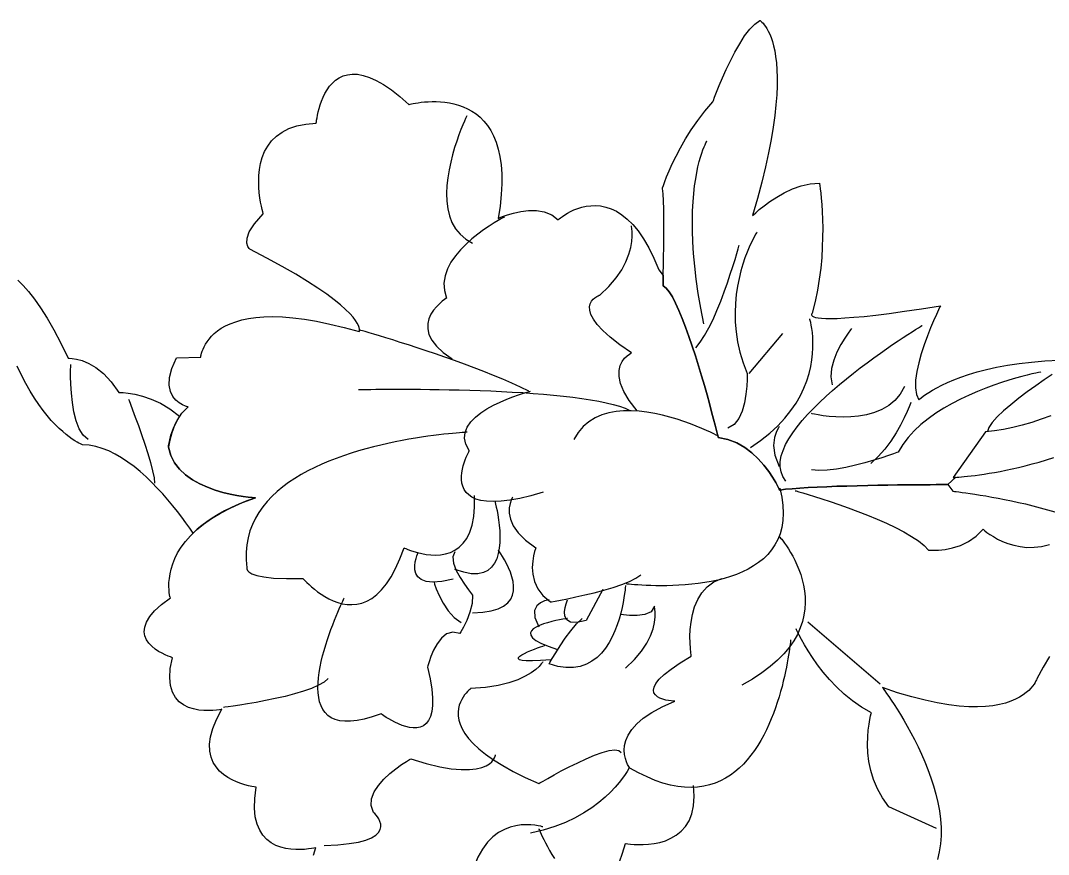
# Model space of a CAD drawing. Extents: x 40 to 170, y 25 to 272.
# Drawn here: x 71.91 to 97.64, y 193.12 to 213.99 of the extents above; entities that cross this region are included whole.
import ezdxf

# ---------------------------------------------------------------- set-up
doc = ezdxf.new("R2010")
doc.units = 0

msp = doc.modelspace()

# ---------------------------------------------------------------- linework, layer by layer
at = {"color": 250, "linetype": 'Continuous'}
for points in [[(87.9968, 207.3483), (87.993457, 207.407929), (87.993323, 207.518798), (87.995596, 207.672757), (87.999475, 207.861658), (88.004155, 208.077351), (88.008836, 208.311688), (88.012714, 208.556517), (88.014987, 208.803691), (88.014853, 209.04506), (88.01151, 209.272475), (88.004155, 209.477786), (87.991986, 209.652844), (87.9742, 209.7895), (87.980703, 209.809748), (88.000541, 209.868022), (88.034207, 209.960619), (88.082195, 210.083834), (88.144999, 210.233965), (88.223111, 210.407307), (88.317026, 210.600157), (88.427237, 210.80881), (88.554237, 211.029563), (88.69852, 211.258713), (88.860579, 211.492554), (89.040908, 211.727385), (89.24, 211.9595), (89.250907, 211.989316), (89.282312, 212.072838), (89.332238, 212.201178), (89.398708, 212.365445), (89.479747, 212.556751), (89.573379, 212.766206), (89.677628, 212.984923), (89.790517, 213.20401), (89.910069, 213.41458), (90.03431, 213.607743), (90.161263, 213.77461), (90.288952, 213.906292), (90.4154, 213.9939), (90.41913, 213.991676), (90.429755, 213.984491), (90.44643, 213.971579), (90.46831, 213.952171), (90.49455, 213.925501), (90.524305, 213.890802), (90.556729, 213.847304), (90.590977, 213.794243), (90.626204, 213.730848), (90.661564, 213.656355), (90.696213, 213.569994), (90.729305, 213.470999), (90.759994, 213.358602), (90.787436, 213.232036), (90.810785, 213.090534), (90.829197, 212.933327), (90.841825, 212.759649), (90.847824, 212.568732), (90.84635, 212.359808), (90.836557, 212.132111), (90.8176, 211.884873), (90.788633, 211.617327), (90.748812, 211.328704), (90.69729, 211.018239), (90.633224, 210.685162), (90.555767, 210.328707), (90.464074, 209.948107), (90.3573, 209.542594), (90.2346, 209.1114), (90.254199, 209.130354), (90.310687, 209.182325), (90.400598, 209.259975), (90.520467, 209.355968), (90.66683, 209.462966), (90.836219, 209.573634), (91.025171, 209.680632), (91.230221, 209.776625), (91.447902, 209.854275), (91.67475, 209.906246), (91.9073, 209.9252), (91.909913, 209.908637), (91.916942, 209.860272), (91.927172, 209.782094), (91.93939, 209.676089), (91.95238, 209.544246), (91.964929, 209.388552), (91.975822, 209.210995), (91.983845, 209.013561), (91.987782, 208.79824), (91.986421, 208.567018), (91.978545, 208.321882), (91.962942, 208.064821), (91.938396, 207.797823), (91.903694, 207.522874), (91.85762, 207.241962), (91.79896, 206.957075), (91.7265, 206.6702), (91.724127, 206.66781), (91.718721, 206.661165), (91.712857, 206.651055), (91.709108, 206.63827), (91.710045, 206.6236), (91.718242, 206.607834), (91.736271, 206.591763), (91.766707, 206.576175), (91.812121, 206.561861), (91.875086, 206.54961), (91.958175, 206.540213), (92.063961, 206.534458), (92.195018, 206.533135), (92.353917, 206.537035), (92.543232, 206.546947), (92.765536, 206.56366), (93.023401, 206.587965), (93.319401, 206.620651), (93.656107, 206.662507), (94.036094, 206.714325), (94.461934, 206.776892), (94.9362, 206.851), (94.923152, 206.824442), (94.887173, 206.74925), (94.833006, 206.632146), (94.765395, 206.47985), (94.689086, 206.299086), (94.608823, 206.096574), (94.52935, 205.879037), (94.455412, 205.653197), (94.391752, 205.425775), (94.343117, 205.203493), (94.314249, 204.993072), (94.309894, 204.801236), (94.334797, 204.634704), (94.3937, 204.5002), (94.400217, 204.506178), (94.420058, 204.523365), (94.453654, 204.55064), (94.50144, 204.586882), (94.563848, 204.63097), (94.641311, 204.681784), (94.734262, 204.738202), (94.843135, 204.799103), (94.968363, 204.863367), (95.110377, 204.929873), (95.269612, 204.9975), (95.446501, 205.065127), (95.641476, 205.131633), (95.854971, 205.195897), (96.087419, 205.256798), (96.339252, 205.313216), (96.610904, 205.36403), (96.902807, 205.408118), (97.215396, 205.44436), (97.549102, 205.471635), (97.904359, 205.488822)], [(76.4189, 205.5646), (76.421035, 205.575143), (76.425034, 205.596416), (76.43176, 205.62732), (76.442073, 205.666754), (76.456835, 205.713616), (76.476908, 205.766807), (76.503153, 205.825225), (76.536432, 205.88777), (76.577606, 205.953341), (76.627536, 206.020837), (76.687085, 206.089159), (76.757114, 206.157204), (76.838483, 206.223873), (76.932056, 206.288065), (77.038693, 206.348678), (77.159255, 206.404613), (77.294605, 206.454769), (77.445604, 206.498045), (77.613113, 206.533339), (77.797993, 206.559553), (78.001107, 206.575585), (78.223316, 206.580333), (78.465481, 206.572699), (78.728464, 206.55158), (79.013127, 206.515876), (79.32033, 206.464487), (79.650936, 206.396312), (80.005805, 206.31025), (80.3858, 206.2052), (80.387482, 206.20914), (80.390732, 206.221218), (80.392858, 206.241821), (80.391167, 206.271337), (80.382966, 206.310153), (80.365561, 206.358657), (80.33626, 206.417236), (80.29237, 206.486278), (80.231197, 206.56617), (80.15005, 206.6573), (80.046235, 206.760055), (79.917058, 206.874822), (79.759828, 207.001989), (79.571851, 207.141943), (79.350434, 207.295072), (79.092885, 207.461763), (78.79651, 207.642404), (78.458616, 207.837382), (78.07651, 208.047085), (77.6475, 208.2719), (77.631957, 208.28785), (77.600298, 208.33705), (77.574978, 208.421526), (77.578453, 208.543303), (77.633178, 208.704407), (77.761608, 208.906864), (77.9862, 209.1527), (77.982199, 209.165963), (77.971478, 209.204118), (77.955963, 209.264716), (77.937578, 209.345307), (77.918248, 209.443441), (77.899897, 209.556669), (77.884452, 209.682541), (77.873836, 209.818608), (77.869974, 209.962419), (77.874791, 210.111524), (77.890213, 210.263475), (77.918162, 210.415821), (77.960566, 210.566113), (78.019348, 210.711901), (78.096433, 210.850736), (78.193746, 210.980167), (78.313211, 211.097745), (78.456755, 211.20102), (78.6263, 211.287543), (78.823773, 211.354864), (79.051098, 211.400533), (79.3102, 211.4221), (79.311161, 211.431736), (79.314386, 211.45926), (79.320387, 211.502597), (79.329677, 211.559672), (79.342768, 211.628408), (79.360172, 211.70673), (79.382402, 211.792563), (79.40997, 211.883831), (79.443389, 211.978459), (79.483171, 212.074372), (79.529828, 212.169492), (79.583872, 212.261747), (79.645817, 212.349059), (79.716175, 212.429353), (79.795457, 212.500553), (79.884177, 212.560585), (79.982846, 212.607373), (80.091978, 212.638841), (80.212084, 212.652913), (80.343677, 212.647515), (80.487269, 212.62057), (80.643373, 212.570004), (80.8125, 212.49374), (80.995165, 212.389703), (81.191878, 212.255818), (81.403152, 212.090008), (81.6295, 211.8902), (81.636792, 211.892164), (81.658018, 211.897519), (81.692204, 211.905459), (81.738375, 211.915179), (81.795558, 211.925873), (81.862777, 211.936736), (81.939058, 211.946962), (82.023426, 211.955746), (82.114908, 211.962282), (82.212529, 211.965765), (82.315315, 211.965389), (82.42229, 211.960348), (82.532481, 211.949838), (82.644913, 211.933052), (82.758612, 211.909186), (82.872603, 211.877433), (82.985912, 211.836988), (83.097565, 211.787045), (83.206587, 211.726799), (83.312004, 211.655445), (83.41284, 211.572177), (83.508123, 211.476189), (83.596877, 211.366677), (83.678128, 211.242833), (83.750901, 211.103854), (83.814223, 210.948932), (83.867119, 210.777264), (83.908613, 210.588043), (83.937733, 210.380463), (83.953503, 210.15372), (83.954949, 209.907008), (83.941097, 209.639521), (83.910972, 209.350453), (83.8636, 209.039), (83.892279, 209.051763), (83.97225, 209.08424), (84.094415, 209.127708), (84.249677, 209.173448), (84.428937, 209.212737), (84.623099, 209.236856), (84.823064, 209.237082), (85.019734, 209.204696), (85.204012, 209.130975), (85.3668, 209.0072), (85.373869, 209.013404), (85.39457, 209.030646), (85.428144, 209.056873), (85.47383, 209.090033), (85.53087, 209.128073), (85.598505, 209.168939), (85.675974, 209.210578), (85.762518, 209.250938), (85.857379, 209.287965), (85.959795, 209.319606), (86.069009, 209.343809), (86.18426, 209.35852), (86.304789, 209.361687), (86.429838, 209.351256), (86.558645, 209.325174), (86.690452, 209.281388), (86.824499, 209.217845), (86.960028, 209.132493), (87.096278, 209.023278), (87.23249, 208.888147), (87.367904, 208.725047), (87.501762, 208.531926), (87.633303, 208.30673), (87.761769, 208.047405), (87.8864, 207.7519), (87.9944, 207.607), (87.993088, 207.436363), (87.9968, 207.3483), (88.069685, 207.291779), (88.146098, 207.198729), (88.225365, 207.072969), (88.30681, 206.918321), (88.389759, 206.738607), (88.473536, 206.537647), (88.557465, 206.319262), (88.640873, 206.087274), (88.723084, 205.845504), (88.803422, 205.597772), (88.881213, 205.3479), (88.955781, 205.099709), (89.026451, 204.85702), (89.092549, 204.623655), (89.153399, 204.403434), (89.208326, 204.200178), (89.256655, 204.017709), (89.297711, 203.859847), (89.330819, 203.730415), (89.355303, 203.633232), (89.370488, 203.57212), (89.3757, 203.5509), (89.614856, 203.506113), (89.834864, 203.422393), (90.035411, 203.307903), (90.216181, 203.170807), (90.376862, 203.019269), (90.517138, 202.86145), (90.636695, 202.705515), (90.735219, 202.559626), (90.812395, 202.431947), (90.867911, 202.330641), (90.90145, 202.263871), (90.9127, 202.2398), (91.055932, 202.257476), (91.224613, 202.273547), (91.415609, 202.288088), (91.625787, 202.301176), (91.852013, 202.312888), (92.091155, 202.3233), (92.340078, 202.332488), (92.595651, 202.34053), (92.854738, 202.347501), (93.114207, 202.353478), (93.370925, 202.358538), (93.621758, 202.362756), (93.863573, 202.366209), (94.093237, 202.368975), (94.307616, 202.371129), (94.503577, 202.372747), (94.677987, 202.373907), (94.827712, 202.374684), (94.949619, 202.375156), (95.040575, 202.375398), (95.097447, 202.375487), (95.1171, 202.3755), (95.1238, 202.3815), (95.247, 202.209), (95.256878, 202.207925), (95.285774, 202.204655), (95.33258, 202.199122), (95.396189, 202.191256), (95.475492, 202.18099), (95.569382, 202.168254), (95.676752, 202.152981), (95.796493, 202.135101), (95.927499, 202.114547), (96.06866, 202.091249), (96.21887, 202.065139), (96.377022, 202.036149), (96.542006, 202.004209), (96.712715, 201.969253), (96.888043, 201.93121), (97.066881, 201.890013), (97.248121, 201.845592), (97.430655, 201.79788), (97.613377, 201.746808), (97.795178, 201.692308)], [(83.0784, 211.6043), (83.071136, 211.589018), (83.050785, 211.544829), (83.019508, 211.474221), (82.979465, 211.379681), (82.932817, 211.263695), (82.881726, 211.128751), (82.828351, 210.977336), (82.774854, 210.811936), (82.723396, 210.635039), (82.676137, 210.449131), (82.635238, 210.2567), (82.602859, 210.060233), (82.581163, 209.862216), (82.572308, 209.665137), (82.578458, 209.471483), (82.601771, 209.28374), (82.644409, 209.104396), (82.708532, 208.935937), (82.796303, 208.780851), (82.90988, 208.641625), (83.051426, 208.520746), (83.2231, 208.4207)], [(89.0114, 206.4029), (88.936208, 206.793277), (88.874059, 207.163912), (88.824102, 207.51513), (88.785491, 207.847254), (88.757374, 208.160609), (88.738905, 208.455518), (88.729233, 208.732307), (88.72751, 208.991298), (88.732887, 209.232817), (88.744515, 209.457186), (88.761545, 209.664732), (88.783129, 209.855776), (88.808416, 210.030645), (88.836559, 210.189661), (88.866709, 210.33315), (88.898016, 210.461434), (88.929632, 210.574839), (88.960707, 210.673688), (88.990393, 210.758305), (89.017842, 210.829015), (89.042203, 210.886142), (89.062628, 210.93001), (89.078269, 210.960943), (89.088276, 210.979265), (89.0918, 210.9853)], [(84.019, 209.0719), (84.000326, 209.062298), (83.947721, 209.03414), (83.86631, 208.988398), (83.761218, 208.926044), (83.63757, 208.84805), (83.50049, 208.755387), (83.355104, 208.649029), (83.206537, 208.529946), (83.059914, 208.399112), (82.92036, 208.257497), (82.792999, 208.106075), (82.682957, 207.945816), (82.595358, 207.777693), (82.535328, 207.602678), (82.507992, 207.421743), (82.518474, 207.235859), (82.5719, 207.046), (82.557537, 207.036546), (82.518736, 207.008957), (82.461928, 206.964389), (82.393544, 206.904), (82.320015, 206.828948), (82.247772, 206.74039), (82.183247, 206.639484), (82.132869, 206.527388), (82.103072, 206.405258), (82.100285, 206.274252), (82.13094, 206.135528), (82.201468, 205.990243), (82.3183, 205.839555), (82.487867, 205.684622), (82.7166, 205.5266)], [(87.3473, 204.2242), (87.146862, 204.480661), (87.009984, 204.708233), (86.927875, 204.90817), (86.891741, 205.08173), (86.892788, 205.230167), (86.922225, 205.354738), (86.971257, 205.456698), (87.031093, 205.537304), (87.092938, 205.597811), (87.147999, 205.639475), (87.187484, 205.663553), (87.2026, 205.6713), (86.907495, 205.878335), (86.669836, 206.065867), (86.484322, 206.234744), (86.345655, 206.385814), (86.248534, 206.519926), (86.187662, 206.637926), (86.157738, 206.740664), (86.153462, 206.828988), (86.169537, 206.903744), (86.200662, 206.965781), (86.241537, 207.015948), (86.286864, 207.055092), (86.331343, 207.084061), (86.369675, 207.103704), (86.396561, 207.114867), (86.4067, 207.1184), (86.635139, 207.33495), (86.817357, 207.548488), (86.958377, 207.756), (87.063222, 207.95447), (87.136918, 208.140884), (87.184487, 208.312225), (87.210955, 208.465479), (87.221344, 208.59763), (87.22068, 208.705663), (87.213985, 208.786562), (87.206284, 208.837313), (87.2026, 208.8549)], [(90.3379, 208.6941), (90.331103, 208.68304), (90.311962, 208.650469), (90.282352, 208.597298), (90.244148, 208.524438), (90.199225, 208.432802), (90.149458, 208.3233), (90.096722, 208.196844), (90.042893, 208.054347), (89.989844, 207.896718), (89.939452, 207.724871), (89.893591, 207.539716), (89.854136, 207.342165), (89.822962, 207.13313), (89.801944, 206.913522), (89.792958, 206.684253), (89.797878, 206.446234), (89.81858, 206.200377), (89.856938, 205.947594), (89.914827, 205.688795), (89.994123, 205.424894), (90.0967, 205.1568), (90.097362, 205.115225), (90.096039, 205.00285), (90.08777, 204.838204), (90.067593, 204.639811), (90.030544, 204.4262), (89.971663, 204.215896), (89.885987, 204.027427), (89.768553, 203.87932), (89.6144, 203.7901)], [(88.8104, 205.7999), (88.922281, 205.937733), (89.032233, 206.106077), (89.139397, 206.299002), (89.242916, 206.510577), (89.341933, 206.73487), (89.43559, 206.965951), (89.52303, 207.197889), (89.603394, 207.424751), (89.675826, 207.640609), (89.739467, 207.83953), (89.79346, 208.015583), (89.836947, 208.162838), (89.869071, 208.275363), (89.888975, 208.347227), (89.8958, 208.3725)], [(71.842216, 207.49388), (71.971587, 207.364385), (72.109739, 207.207327), (72.256275, 207.020097), (72.410802, 206.800083), (72.572923, 206.544677), (72.742243, 206.251267), (72.918367, 205.917245), (73.1009, 205.54), (73.126449, 205.54031), (73.198134, 205.535783), (73.308515, 205.518233), (73.45015, 205.479477), (73.615598, 205.411327), (73.797419, 205.3056), (73.98817, 205.15411), (74.180411, 204.948672), (74.3667, 204.6811), (74.395323, 204.681193), (74.476288, 204.67777), (74.602244, 204.665278), (74.765837, 204.638163), (74.959714, 204.590874), (75.176522, 204.517856), (75.408908, 204.413556), (75.649518, 204.272422), (75.891, 204.0889), (75.77288, 203.879084), (75.69208, 203.670732), (75.64224, 203.489788), (75.617, 203.362196), (75.61, 203.3139), (75.669833, 203.105156), (75.76523, 202.920522), (75.890751, 202.758528), (76.040956, 202.617706), (76.210406, 202.496588), (76.393661, 202.393706), (76.58528, 202.307591), (76.779825, 202.236775), (76.971855, 202.179789), (77.15593, 202.135166), (77.32661, 202.101436), (77.478456, 202.077131), (77.606028, 202.060784), (77.703886, 202.050925), (77.76659, 202.046087), (77.7887, 202.0448), (77.57343, 201.966925), (77.37267, 201.885914), (77.185924, 201.802084), (77.012695, 201.715757), (76.852488, 201.62725), (76.704805, 201.536883), (76.569151, 201.444976), (76.44503, 201.351846), (76.331945, 201.257815), (76.2294, 201.1632)], [(97.73063, 205.13427), (97.532842, 204.99889), (97.323215, 204.85146), (97.10919, 204.695856), (96.898206, 204.535954), (96.697704, 204.37563), (96.515122, 204.218757), (96.357901, 204.069213), (96.23348, 203.930871), (96.1493, 203.807609), (96.1128, 203.7033), (96.0659, 203.6996), (95.252, 202.554), (95.3207, 202.5577), (95.1171, 202.3755), (95.097447, 202.375487), (95.040575, 202.375398), (94.949619, 202.375156), (94.827712, 202.374684), (94.677987, 202.373907), (94.503577, 202.372747), (94.307616, 202.371129), (94.093237, 202.368975), (93.863573, 202.366209), (93.621758, 202.362756), (93.370925, 202.358538), (93.114207, 202.353478), (92.854738, 202.347501), (92.595651, 202.34053), (92.340078, 202.332488), (92.091155, 202.3233), (91.852013, 202.312888), (91.625787, 202.301176), (91.415609, 202.288088), (91.224613, 202.273547), (91.055932, 202.257476), (90.9127, 202.2398), (90.90145, 202.263871), (90.867911, 202.330641), (90.812395, 202.431947), (90.735219, 202.559626), (90.636695, 202.705515), (90.517138, 202.86145), (90.376862, 203.019269), (90.216181, 203.170807), (90.035411, 203.307903), (89.834864, 203.422393), (89.614856, 203.506113), (89.3757, 203.5509), (89.370488, 203.57212), (89.355303, 203.633232), (89.330819, 203.730415), (89.297711, 203.859847), (89.256655, 204.017709), (89.208326, 204.200178), (89.153399, 204.403434), (89.092549, 204.623655), (89.026451, 204.85702), (88.955781, 205.099709), (88.881212, 205.3479), (88.803422, 205.597772), (88.723084, 205.845504), (88.640873, 206.087274), (88.557465, 206.319262), (88.473536, 206.537647), (88.389759, 206.738607), (88.30681, 206.918321), (88.225365, 207.072969), (88.146098, 207.198729), (88.069685, 207.291779), (87.9968, 207.3483)], [(90.1771, 203.3077), (90.434745, 203.483712), (90.663467, 203.664898), (90.864893, 203.850049), (91.040648, 204.037956), (91.192356, 204.227409), (91.321645, 204.417199), (91.430139, 204.606117), (91.519464, 204.792955), (91.591245, 204.976501), (91.647108, 205.155549), (91.688679, 205.328887), (91.717583, 205.495307), (91.735445, 205.6536), (91.743891, 205.802557), (91.744546, 205.940967), (91.739037, 206.067623), (91.728989, 206.181315), (91.716026, 206.280833), (91.701776, 206.364968), (91.687862, 206.432512), (91.675911, 206.482255), (91.667549, 206.512987), (91.6644, 206.5235)], [(91.0615, 202.4636), (90.989998, 202.577098), (90.944759, 202.697278), (90.9243, 202.823521), (90.927134, 202.955207), (90.951777, 203.091716), (90.996745, 203.232429), (91.060551, 203.376725), (91.141711, 203.523985), (91.23874, 203.673589), (91.350152, 203.824918), (91.474464, 203.977351), (91.61019, 204.130268), (91.755844, 204.283051), (91.909942, 204.435079), (92.070999, 204.585733), (92.23753, 204.734392), (92.40805, 204.880438), (92.581074, 205.023249), (92.755116, 205.162207), (92.928692, 205.296691), (93.100317, 205.426083), (93.268505, 205.549761), (93.431773, 205.667107), (93.588634, 205.7775), (93.737604, 205.880321), (93.877198, 205.97495), (94.00593, 206.060768), (94.122316, 206.137154), (94.224871, 206.203488), (94.312109, 206.259152), (94.382546, 206.303524), (94.434697, 206.335987), (94.467077, 206.355918), (94.4782, 206.3627)], [(84.63, 204.7146), (84.424468, 204.814151), (84.207618, 204.913326), (83.981354, 205.011749), (83.747577, 205.109043), (83.508192, 205.204831), (83.265101, 205.298737), (83.020207, 205.390384), (82.775412, 205.479395), (82.532619, 205.565393), (82.293733, 205.648003), (82.060654, 205.726846), (81.835287, 205.801546), (81.619533, 205.871728), (81.415297, 205.937013), (81.22448, 205.997025), (81.048986, 206.051388), (80.890717, 206.099725), (80.751576, 206.141659), (80.633467, 206.176813), (80.538292, 206.204811), (80.467954, 206.225276), (80.424356, 206.237831), (80.4094, 206.2421)], [(90.9811, 206.1617), (90.1369, 205.1568)], [(92.7095, 206.2823), (92.686343, 206.252581), (92.625473, 206.169598), (92.539793, 206.042615), (92.442203, 205.880893), (92.345608, 205.693696), (92.262907, 205.490285), (92.207005, 205.279924), (92.190802, 205.071875), (92.2272, 204.8754)], [(76.2294, 201.1632), (76.142436, 201.288136), (76.04741, 201.420533), (75.944763, 201.558891), (75.834938, 201.701712), (75.718378, 201.847495), (75.595525, 201.994741), (75.46682, 202.141951), (75.332707, 202.287624), (75.193628, 202.430261), (75.050025, 202.568363), (74.90234, 202.700429), (74.751017, 202.82496), (74.596496, 202.940457), (74.439221, 203.04542), (74.279634, 203.138348), (74.118178, 203.217744), (73.955293, 203.282107), (73.791424, 203.329937), (73.627012, 203.359734), (73.4625, 203.37), (73.456487, 203.372363), (73.438907, 203.379876), (73.41045, 203.393172), (73.371806, 203.412885), (73.323664, 203.439649), (73.266714, 203.474098), (73.201644, 203.516867), (73.129146, 203.568588), (73.049907, 203.629896), (72.964619, 203.701425), (72.873969, 203.783809), (72.778649, 203.877682), (72.679347, 203.983677), (72.576753, 204.10243), (72.471557, 204.234572), (72.364448, 204.38074), (72.256115, 204.541566), (72.147249, 204.717684), (72.038539, 204.909729), (71.930673, 205.118334), (71.824343, 205.344134)], [(73.6, 203.5007), (73.47575, 203.609744), (73.377261, 203.770323), (73.301598, 203.96939), (73.245828, 204.193898), (73.207015, 204.430802), (73.182224, 204.667054), (73.168522, 204.889607), (73.162973, 205.085415), (73.162643, 205.241431), (73.164597, 205.344608), (73.1659, 205.3819)], [(79.240526, 193.100513), (79.3027, 193.2878), (79.289396, 193.284557), (79.251499, 193.276308), (79.192027, 193.265272), (79.113999, 193.253669), (79.020436, 193.243717), (78.914356, 193.237637), (78.79878, 193.237647), (78.676726, 193.245966), (78.551213, 193.264815), (78.425263, 193.296412), (78.301892, 193.342978), (78.184122, 193.40673), (78.074972, 193.489888), (77.977461, 193.594672), (77.894608, 193.723302), (77.829433, 193.877995), (77.784955, 194.060973), (77.764194, 194.274453), (77.770169, 194.520656), (77.8059, 194.8018), (77.792332, 194.803411), (77.754036, 194.80893), (77.694618, 194.819386), (77.61769, 194.83581), (77.526858, 194.859231), (77.425732, 194.890679), (77.317921, 194.931182), (77.207033, 194.981771), (77.096677, 195.043476), (76.990463, 195.117325), (76.891998, 195.204349), (76.804891, 195.305577), (76.732752, 195.422038), (76.679189, 195.554763), (76.647811, 195.704781), (76.642226, 195.873122), (76.666044, 196.060814), (76.722873, 196.268888), (76.816322, 196.498374), (76.95, 196.7503), (76.933595, 196.74703), (76.887408, 196.739155), (76.815983, 196.729578), (76.723861, 196.7212), (76.615587, 196.716924), (76.495703, 196.719652), (76.368752, 196.732287), (76.239277, 196.75773), (76.111821, 196.798885), (75.990926, 196.858653), (75.881136, 196.939937), (75.786994, 197.045639), (75.713042, 197.178662), (75.663824, 197.341906), (75.643883, 197.538276), (75.65776, 197.770673), (75.71, 198.042), (75.696437, 198.046323), (75.6589, 198.059364), (75.602122, 198.081228), (75.530832, 198.112022), (75.449761, 198.151853), (75.363641, 198.200826), (75.277201, 198.259048), (75.195173, 198.326624), (75.122287, 198.403663), (75.063275, 198.490268), (75.022866, 198.586548), (75.005793, 198.692607), (75.016784, 198.808554), (75.060572, 198.934492), (75.141887, 199.07053), (75.265459, 199.216773), (75.43602, 199.373328), (75.6583, 199.5403), (75.655846, 199.549238), (75.649664, 199.575289), (75.64152, 199.617304), (75.633182, 199.67414), (75.626418, 199.744647), (75.622995, 199.827681), (75.62468, 199.922094), (75.633242, 200.026741), (75.650447, 200.140474), (75.678063, 200.262148), (75.717858, 200.390615), (75.771599, 200.524729), (75.841054, 200.663344), (75.92799, 200.805313), (76.034174, 200.949489), (76.161375, 201.094727), (76.311359, 201.23988), (76.485894, 201.383801), (76.686748, 201.525343), (76.915688, 201.663361), (77.174482, 201.796707), (77.464897, 201.924236), (77.7887, 202.0448), (77.76659, 202.046087), (77.703886, 202.050925), (77.606028, 202.060784), (77.478456, 202.077131), (77.32661, 202.101436), (77.15593, 202.135166), (76.971855, 202.179789), (76.779825, 202.236775), (76.58528, 202.307591), (76.393661, 202.393706), (76.210406, 202.496588), (76.040956, 202.617706), (75.890751, 202.758528), (75.76523, 202.920522), (75.669833, 203.105156), (75.61, 203.3139), (75.615544, 203.353176), (75.635248, 203.45849), (75.673722, 203.611073), (75.735574, 203.792155), (75.825415, 203.982967), (75.947854, 204.164738), (76.1075, 204.3187), (76.088425, 204.323334), (76.037855, 204.339454), (75.965777, 204.370392), (75.882176, 204.419476), (75.797038, 204.490037), (75.720347, 204.585406), (75.66209, 204.708911), (75.632251, 204.863883), (75.640816, 205.053652), (75.69777, 205.281547), (75.8131, 205.5509), (76.4189, 205.5646)], [(97.4527, 205.197), (97.437361, 205.194), (97.392904, 205.184854), (97.321667, 205.169346), (97.225989, 205.147255), (97.10821, 205.118365), (96.970668, 205.082458), (96.815702, 205.039315), (96.645651, 204.988719), (96.462855, 204.930451), (96.269652, 204.864293), (96.06838, 204.790028), (95.86138, 204.707438), (95.650989, 204.616304), (95.439548, 204.516408), (95.229394, 204.407532), (95.022867, 204.289459), (94.822306, 204.161971), (94.630049, 204.024848), (94.448436, 203.877874), (94.279806, 203.72083), (94.126497, 203.553498), (93.990849, 203.375661), (93.8752, 203.1871), (93.845541, 203.176098), (93.761866, 203.145977), (93.632133, 203.101062), (93.464296, 203.045681), (93.266313, 202.98416), (93.046137, 202.920825), (92.811727, 202.860002), (92.571037, 202.806019), (92.332023, 202.7632), (92.102642, 202.735873), (91.890849, 202.728364), (91.7046, 202.745)], [(94.036, 204.8352), (93.93032, 204.64205), (93.797321, 204.482698), (93.641713, 204.354201), (93.468206, 204.253614), (93.281511, 204.177994), (93.086338, 204.124395), (92.887398, 204.089874), (92.6894, 204.071487), (92.497055, 204.06629), (92.315074, 204.071338), (92.148167, 204.083686), (92.001044, 204.100392), (91.878415, 204.118511), (91.784991, 204.135097), (91.725483, 204.147209), (91.7046, 204.1519)], [(80.3692, 204.7548), (80.382459, 204.755075), (80.42133, 204.755816), (80.484451, 204.756901), (80.57046, 204.758206), (80.677997, 204.759606), (80.8057, 204.760977), (80.952208, 204.762198), (81.116159, 204.763142), (81.296193, 204.763687), (81.490948, 204.76371), (81.699063, 204.763085), (81.919176, 204.76169), (82.149926, 204.7594), (82.389952, 204.756093), (82.637893, 204.751643), (82.892387, 204.745929), (83.152073, 204.738824), (83.41559, 204.730207), (83.681576, 204.719953), (83.948671, 204.707938), (84.215512, 204.694039), (84.480739, 204.678132), (84.742991, 204.660093), (85.000905, 204.639799), (85.253121, 204.617125), (85.498278, 204.591948), (85.735014, 204.564145), (85.961968, 204.53359), (86.177779, 204.500162), (86.381085, 204.463735), (86.570525, 204.424187), (86.744737, 204.381393), (86.902362, 204.33523), (87.042036, 204.285573), (87.1624, 204.2323)], [(84.9918, 202.1822), (84.682038, 202.095282), (84.403804, 202.030077), (84.155542, 201.985138), (83.935695, 201.95902), (83.742707, 201.950276), (83.575022, 201.957461), (83.431085, 201.979128), (83.309338, 202.013833), (83.208226, 202.06013), (83.126192, 202.116571), (83.061681, 202.181712), (83.013136, 202.254107), (82.979, 202.33231), (82.957719, 202.414875), (82.947735, 202.500356), (82.947492, 202.587307), (82.955435, 202.674283), (82.970007, 202.759837), (82.989652, 202.842524), (83.012814, 202.920898), (83.037937, 202.993513), (83.063464, 203.058924), (83.087839, 203.115684), (83.109506, 203.162347), (83.12691, 203.197468), (83.138493, 203.219601), (83.1427, 203.2273), (83.057405, 203.386667), (83.024439, 203.538275), (83.037715, 203.68188), (83.091146, 203.817235), (83.178644, 203.944096), (83.294122, 204.062217), (83.431495, 204.171354), (83.584673, 204.27126), (83.747571, 204.361691), (83.914101, 204.442401), (84.078176, 204.513146), (84.23371, 204.573679), (84.374614, 204.623757), (84.494802, 204.663133), (84.588187, 204.691562), (84.648682, 204.7088), (84.6702, 204.7146)], [(74.613, 204.5136), (74.625813, 204.480606), (74.661237, 204.388324), (74.71475, 204.246802), (74.78183, 204.066089), (74.857954, 203.856235), (74.9386, 203.627287), (75.019246, 203.389297), (75.09537, 203.152311), (75.16245, 202.92638), (75.215963, 202.721551), (75.251387, 202.547875), (75.2642, 202.4154)], [(94.1968, 204.4332), (94.186026, 204.40454), (94.154028, 204.32451), (94.101287, 204.202034), (94.028288, 204.046035), (93.935513, 203.865438), (93.823444, 203.669165), (93.692566, 203.466141), (93.54336, 203.26529), (93.376311, 203.075535), (93.1919, 202.9058)], [(89.3732, 203.5891), (89.360188, 203.595948), (89.322355, 203.615331), (89.261507, 203.645502), (89.179451, 203.684719), (89.077993, 203.731238), (88.958938, 203.783313), (88.824092, 203.8392), (88.675261, 203.897156), (88.514252, 203.955437), (88.34287, 204.012297), (88.162922, 204.065993), (87.976213, 204.11478), (87.784549, 204.156914), (87.589737, 204.190651), (87.393582, 204.214247), (87.19789, 204.225958), (87.004467, 204.224038), (86.81512, 204.206745), (86.631654, 204.172333), (86.455875, 204.119058), (86.28959, 204.045177), (86.134603, 203.948945), (85.992722, 203.828618), (85.865753, 203.682451), (85.7555, 203.5087)], [(97.697364, 204.10126), (97.459347, 204.013911), (97.221042, 203.934528), (96.983612, 203.864324), (96.74822, 203.804516), (96.516029, 203.756316), (96.288201, 203.720939), (96.0659, 203.6996), (95.252, 202.554), (95.258027, 202.554229), (95.27588, 202.555045), (95.305214, 202.556643), (95.345686, 202.559218), (95.396954, 202.562964), (95.458673, 202.568075), (95.530499, 202.574748), (95.612091, 202.583175), (95.703103, 202.593552), (95.803193, 202.606074), (95.912017, 202.620934), (96.029231, 202.638328), (96.154493, 202.65845), (96.287458, 202.681496), (96.427784, 202.707658), (96.575126, 202.737133), (96.729141, 202.770115), (96.889487, 202.806798), (97.055818, 202.847377), (97.227793, 202.892047), (97.405067, 202.941002), (97.587296, 202.994437), (97.774139, 203.052546)], [(90.9007, 203.8303), (90.878367, 203.797731), (90.829233, 203.703748), (90.7801, 203.553938), (90.757767, 203.353885), (90.789033, 203.109177), (90.9007, 202.8254)], [(83.0918, 203.6865), (83.08353, 203.686089), (83.059222, 203.68475), (83.019632, 203.682323), (82.965514, 203.678652), (82.897625, 203.673575), (82.81672, 203.666935), (82.723552, 203.658573), (82.618879, 203.648329), (82.503454, 203.636046), (82.378034, 203.621564), (82.243372, 203.604724), (82.100226, 203.585368), (81.949348, 203.563336), (81.791496, 203.538471), (81.627424, 203.510612), (81.457887, 203.479602), (81.28364, 203.445281), (81.105439, 203.40749), (80.924039, 203.366072), (80.740195, 203.320866), (80.554662, 203.271714), (80.368195, 203.218458), (80.18155, 203.160938), (79.995482, 203.098995), (79.810745, 203.032471), (79.628096, 202.961207), (79.448289, 202.885044), (79.272079, 202.803823), (79.100223, 202.717386), (78.933474, 202.625573), (78.772588, 202.528226), (78.61832, 202.425186), (78.471426, 202.316294), (78.332661, 202.201391), (78.202779, 202.080319), (78.082537, 201.952918), (77.972689, 201.819029), (77.87399, 201.678495), (77.787195, 201.531156), (77.713061, 201.376853), (77.652341, 201.215427), (77.605792, 201.04672), (77.574168, 200.870572), (77.558224, 200.686826), (77.558717, 200.495321), (77.5764, 200.2959), (77.57414, 200.287086), (77.574594, 200.263356), (77.588612, 200.228778), (77.627043, 200.18742), (77.700738, 200.14335), (77.820545, 200.100636), (77.997315, 200.063346), (78.241898, 200.035548), (78.565143, 200.02131), (78.9779, 200.0247), (78.984478, 200.017214), (79.003733, 199.996072), (79.03495, 199.963242), (79.077411, 199.920697), (79.1304, 199.870407), (79.193201, 199.814342), (79.265097, 199.754473), (79.345371, 199.692771), (79.433307, 199.631207), (79.528189, 199.571752), (79.6293, 199.516375), (79.735922, 199.467048), (79.847341, 199.425742), (79.962839, 199.394427), (80.0817, 199.375074), (80.203207, 199.369653), (80.326643, 199.380136), (80.451293, 199.408493), (80.576439, 199.456694), (80.701365, 199.526711), (80.825355, 199.620514), (80.947691, 199.740074), (81.067658, 199.887361), (81.184539, 200.064347), (81.297618, 200.273001), (81.406177, 200.515295), (81.5095, 200.7932), (81.520632, 200.787973), (81.552602, 200.773805), (81.603269, 200.752962), (81.670494, 200.727711), (81.752137, 200.700321), (81.846059, 200.673057), (81.950119, 200.648188), (82.062178, 200.62798), (82.180096, 200.614702), (82.301733, 200.610619), (82.42495, 200.618), (82.547606, 200.639111), (82.667563, 200.676221), (82.782679, 200.731595), (82.890816, 200.807501), (82.989833, 200.906207), (83.077591, 201.02998), (83.15195, 201.181087), (83.21077, 201.361795), (83.251912, 201.574372), (83.273235, 201.821085), (83.2726, 202.1042)], [(90.9127, 202.285), (90.96138, 202.062459), (90.989849, 201.853585), (90.999117, 201.657958), (90.990195, 201.475158), (90.964093, 201.304763), (90.921821, 201.146354), (90.864391, 200.999508), (90.792813, 200.863806), (90.708097, 200.738827), (90.611255, 200.62415), (90.503295, 200.519355), (90.385231, 200.42402), (90.25807, 200.337726), (90.122826, 200.260051), (89.980507, 200.190575), (89.832124, 200.128877), (89.678689, 200.074536), (89.521211, 200.027132), (89.360701, 199.986244), (89.19817, 199.951452), (89.034628, 199.922334), (88.871087, 199.89847), (88.708555, 199.87944), (88.548045, 199.864822), (88.390566, 199.854196), (88.23713, 199.847141), (88.088746, 199.843237), (87.946425, 199.842062), (87.811179, 199.843197), (87.684016, 199.84622), (87.565949, 199.850711), (87.457987, 199.85625), (87.361142, 199.862414), (87.276423, 199.868785), (87.204842, 199.874941), (87.147408, 199.880461), (87.105133, 199.884924), (87.079027, 199.887911), (87.0701, 199.889)], [(84.222, 202.059), (84.211601, 202.040646), (84.187639, 201.988115), (84.160964, 201.905205), (84.142426, 201.795714), (84.142875, 201.663437), (84.173162, 201.512174), (84.244138, 201.345722), (84.366653, 201.167877), (84.551557, 200.982437), (84.8097, 200.7932), (84.800296, 200.768651), (84.77787, 200.699886), (84.751102, 200.594232), (84.728673, 200.459011), (84.719262, 200.30155), (84.731551, 200.129173), (84.774219, 199.949204), (84.855946, 199.76897), (84.985413, 199.595793), (85.1713, 199.437), (85.202702, 199.442493), (85.290899, 199.458479), (85.426877, 199.484217), (85.601624, 199.518968), (85.806125, 199.56199), (86.031367, 199.612543), (86.268338, 199.669887), (86.508023, 199.733282), (86.74141, 199.801987), (86.959484, 199.875261), (87.153233, 199.952365), (87.313642, 200.032558), (87.4317, 200.1151)], [(91.3026, 202.2224), (91.324606, 202.216171), (91.387788, 202.197951), (91.487891, 202.168445), (91.620661, 202.128356), (91.781842, 202.078385), (91.96718, 202.019237), (92.172421, 201.951616), (92.39331, 201.876222), (92.625591, 201.793761), (92.865011, 201.704935), (93.107315, 201.610448), (93.348248, 201.511001), (93.583555, 201.4073), (93.808983, 201.300046), (94.020275, 201.189942), (94.213177, 201.077693), (94.383435, 200.964001), (94.526794, 200.849569), (94.639, 200.7351), (94.669987, 200.733173), (94.755892, 200.731582), (94.886126, 200.736611), (95.050103, 200.754544), (95.237237, 200.791664), (95.436941, 200.854256), (95.638627, 200.948603), (95.831709, 201.08099), (96.0056, 201.2577), (96.016573, 201.247885), (96.048719, 201.220867), (96.100881, 201.180285), (96.171901, 201.129777), (96.26062, 201.072984), (96.365881, 201.013544), (96.486527, 200.955097), (96.621398, 200.901282), (96.769338, 200.855737), (96.929187, 200.822103), (97.099789, 200.804018), (97.279985, 200.805122), (97.468618, 200.829054), (97.664529, 200.879452)], [(83.7859, 201.941), (83.789958, 201.925713), (83.800865, 201.882144), (83.816719, 201.813731), (83.83562, 201.72391), (83.855666, 201.616121), (83.874958, 201.4938), (83.891593, 201.360385), (83.90367, 201.219314), (83.909289, 201.074024), (83.906549, 200.927954), (83.893548, 200.78454), (83.868386, 200.64722), (83.829162, 200.519433), (83.773974, 200.404615), (83.700922, 200.306204), (83.608104, 200.227638), (83.49362, 200.172355), (83.355569, 200.143792), (83.192049, 200.145387), (83.00116, 200.180577), (82.781, 200.2528)], [(90.9127, 201.0644), (90.918541, 201.05772), (90.935154, 201.038057), (90.961172, 201.005975), (90.995231, 200.962039), (91.035963, 200.906813), (91.082005, 200.840861), (91.131988, 200.764749), (91.184549, 200.67904), (91.238321, 200.584299), (91.291939, 200.481091), (91.344036, 200.369979), (91.393247, 200.251529), (91.438205, 200.126305), (91.477547, 199.994871), (91.509904, 199.857792), (91.533913, 199.715633), (91.548206, 199.568957), (91.551419, 199.41833), (91.542185, 199.264315), (91.519138, 199.107477), (91.480914, 198.948382), (91.426145, 198.787592), (91.353467, 198.625673), (91.261513, 198.463189), (91.148919, 198.300705), (91.014317, 198.138784), (90.856342, 197.977992), (90.673629, 197.818894), (90.464811, 197.662052), (90.228524, 197.508033), (89.9634, 197.3574)], [(82.781, 200.695), (82.730746, 200.567569), (82.748322, 200.406691), (82.814887, 200.227911), (82.9116, 200.046775), (83.019619, 199.87883), (83.120103, 199.739622), (83.194211, 199.644696), (83.2231, 199.6096), (83.213236, 199.398592), (83.157589, 199.18087), (83.077375, 198.976537), (82.993811, 198.805696), (82.928114, 198.68845), (82.9015, 198.6449), (82.725731, 198.679479), (82.573115, 198.635648), (82.442993, 198.533259), (82.334702, 198.392161), (82.247583, 198.232205), (82.180974, 198.073241), (82.134215, 197.935118), (82.106643, 197.837688), (82.0976, 197.8008), (82.160922, 197.508792), (82.201336, 197.254329), (82.220638, 197.035177), (82.220627, 196.849105), (82.203098, 196.693877), (82.16985, 196.567263), (82.122679, 196.467027), (82.063381, 196.390937), (81.993755, 196.33676), (81.915598, 196.302263), (81.830705, 196.285212), (81.740875, 196.283375), (81.647904, 196.294518), (81.55359, 196.316408), (81.459729, 196.346812), (81.368119, 196.383496), (81.280556, 196.424228), (81.198838, 196.466775), (81.124761, 196.508903), (81.060123, 196.548379), (81.006721, 196.58297), (80.966352, 196.610442), (80.940812, 196.628563), (80.9319, 196.6351), (80.713391, 196.559776), (80.514345, 196.504507), (80.334015, 196.468305), (80.171653, 196.450181), (80.026512, 196.449145), (79.897845, 196.464209), (79.784905, 196.494384), (79.686945, 196.538681), (79.603217, 196.596111), (79.532974, 196.665685), (79.475469, 196.746415), (79.429954, 196.83731), (79.395683, 196.937383), (79.371908, 197.045644), (79.357883, 197.161105), (79.352859, 197.282776), (79.356089, 197.409668), (79.366827, 197.540794), (79.384325, 197.675162), (79.407836, 197.811786), (79.436612, 197.949676), (79.469907, 198.087842), (79.506973, 198.225297), (79.547064, 198.36105), (79.589431, 198.494114), (79.633327, 198.623499), (79.678006, 198.748216), (79.72272, 198.867277), (79.766721, 198.979691), (79.809264, 199.084472), (79.8496, 199.180629), (79.886982, 199.267173), (79.920663, 199.343116), (79.949896, 199.407469), (79.973933, 199.459243), (79.992028, 199.497449), (80.003432, 199.521097), (80.0074, 199.5292)], [(83.2231, 199.1675), (83.478085, 199.178865), (83.690441, 199.211393), (83.863363, 199.262732), (84.000047, 199.33053), (84.103689, 199.412438), (84.177484, 199.506102), (84.224629, 199.609171), (84.248318, 199.719295), (84.251747, 199.834122), (84.238113, 199.9513), (84.21061, 200.068478), (84.172434, 200.183305), (84.126782, 200.293429), (84.076849, 200.396498), (84.02583, 200.490163), (83.976921, 200.57207), (83.933318, 200.639868), (83.898216, 200.691207), (83.874812, 200.723735), (83.8663, 200.7351)], [(82.7408, 200.0116), (82.457169, 199.951291), (82.232816, 199.93303), (82.061375, 199.950339), (81.936478, 199.996742), (81.851759, 200.065761), (81.800852, 200.150919), (81.777388, 200.245737), (81.775003, 200.343739), (81.787328, 200.438448), (81.807997, 200.523386), (81.830643, 200.592076), (81.8489, 200.638039), (81.8564, 200.6548)], [(82.2584, 199.9312), (82.27305, 199.886083), (82.316529, 199.767138), (82.388134, 199.598974), (82.487158, 199.406199), (82.612897, 199.213423), (82.764646, 199.045254), (82.9417, 198.9263)], [(91.184, 198.4876), (91.183387, 198.480827), (91.181452, 198.460967), (91.178051, 198.428706), (91.173038, 198.384732), (91.166269, 198.329729), (91.157598, 198.264387), (91.146883, 198.189391), (91.133977, 198.105427), (91.118736, 198.013184), (91.101015, 197.913347), (91.08067, 197.806603), (91.057556, 197.693639), (91.031528, 197.575142), (91.002442, 197.451798), (90.970152, 197.324295), (90.934515, 197.193319), (90.895385, 197.059556), (90.852617, 196.923694), (90.806068, 196.786419), (90.755591, 196.648417), (90.701044, 196.510377), (90.64228, 196.372984), (90.579155, 196.236925), (90.511525, 196.102888), (90.439245, 195.971557), (90.362169, 195.843622), (90.280154, 195.719767), (90.193054, 195.60068), (90.100726, 195.487049), (90.003023, 195.379558), (89.899803, 195.278896), (89.790919, 195.185748), (89.676227, 195.100802), (89.555582, 195.024745), (89.42884, 194.958263), (89.295856, 194.902042), (89.156486, 194.85677), (89.010584, 194.823134), (88.858005, 194.80182), (88.698606, 194.793514), (88.532242, 194.798905), (88.358767, 194.818677), (88.178037, 194.853519), (87.989908, 194.904116), (87.794234, 194.971157), (87.590872, 195.055326), (87.379675, 195.157312), (87.1605, 195.2778), (87.15283, 195.288639), (87.133041, 195.320007), (87.105968, 195.370183), (87.076445, 195.437445), (87.049307, 195.520071), (87.029387, 195.616339), (87.021519, 195.724527), (87.030537, 195.842913), (87.061277, 195.969775), (87.118571, 196.103391), (87.207255, 196.242039), (87.332161, 196.383998), (87.498125, 196.527546), (87.709979, 196.67096), (87.97256, 196.812519), (88.2907, 196.9505), (88.278119, 196.951089), (88.24363, 196.953538), (88.192118, 196.958871), (88.128466, 196.968111), (88.057558, 196.982281), (87.984278, 197.002404), (87.913508, 197.029503), (87.850134, 197.064603), (87.799037, 197.108725), (87.765103, 197.162894), (87.753215, 197.228132), (87.768256, 197.305463), (87.815109, 197.39591), (87.89866, 197.500496), (88.02379, 197.620245), (88.195385, 197.75618), (88.418327, 197.909324), (88.6975, 198.0807), (88.693926, 198.10454), (88.685509, 198.171776), (88.675709, 198.275983), (88.667986, 198.410735), (88.6658, 198.569608), (88.67261, 198.746175), (88.691875, 198.934012), (88.727056, 199.126694), (88.781611, 199.317795), (88.859001, 199.50089), (88.962686, 199.669553), (89.096124, 199.817359), (89.262775, 199.937883), (89.4661, 200.0247)], [(87.0507, 199.8503), (87.049702, 199.836126), (87.046233, 199.795504), (87.039578, 199.73129), (87.029026, 199.646337), (87.013862, 199.543497), (86.993372, 199.425626), (86.966844, 199.295575), (86.933564, 199.1562), (86.892819, 199.010353), (86.843895, 198.860888), (86.786078, 198.710659), (86.718656, 198.56252), (86.640915, 198.419323), (86.552141, 198.283922), (86.451622, 198.159172), (86.338643, 198.047925), (86.212491, 197.953035), (86.072453, 197.877356), (85.917815, 197.823742), (85.747864, 197.795046), (85.561887, 197.794121), (85.35917, 197.823821), (85.139, 197.887), (85.159687, 197.923123), (85.217308, 198.021), (85.305203, 198.164889), (85.416713, 198.33905), (85.545177, 198.527742), (85.683936, 198.715225), (85.82633, 198.885758), (85.9657, 199.0236)], [(86.4824, 199.747), (86.069, 198.972), (85.835348, 198.92166), (85.676956, 198.932984), (85.581067, 198.991089), (85.534926, 199.08109), (85.525778, 199.188103), (85.540867, 199.297244), (85.567437, 199.39363), (85.592733, 199.462377), (85.604, 199.4886)], [(85.139, 199.4886), (85.105716, 199.483934), (85.024538, 199.46391), (84.92348, 199.419486), (84.830555, 199.341624), (84.773774, 199.221282), (84.781152, 199.049421), (84.8807, 198.817)], [(87.0507, 197.7836), (87.277163, 197.994381), (87.453317, 198.201669), (87.585217, 198.40197), (87.678919, 198.591789), (87.74048, 198.767635), (87.775955, 198.926012), (87.7914, 199.063427), (87.792872, 199.176387), (87.786425, 199.261399), (87.778115, 199.314967), (87.774, 199.3336), (87.694854, 199.192741), (87.536763, 199.119326), (87.34135, 199.0947), (87.150237, 199.100207), (87.005046, 199.117193), (86.9474, 199.127)], [(85.604, 199.0236), (85.588913, 199.021453), (85.546844, 199.015014), (85.482585, 199.004281), (85.400926, 198.989254), (85.306658, 198.969935), (85.204572, 198.946322), (85.099457, 198.918415), (84.996105, 198.886214), (84.899307, 198.84972), (84.813853, 198.808932), (84.744533, 198.76385), (84.696139, 198.714473), (84.67346, 198.660803), (84.681288, 198.602839), (84.724414, 198.54058), (84.807627, 198.474027), (84.935719, 198.403179), (85.113479, 198.328037), (85.3457, 198.2486)], [(91.6162, 198.9424), (93.425, 197.3868)], [(94.8359, 193.7691), (93.6421, 194.3117), (93.482028, 194.533147), (93.356051, 194.76092), (93.260611, 194.99138), (93.192147, 195.22089), (93.147099, 195.445809), (93.121908, 195.6625), (93.113012, 195.867325), (93.116853, 196.056645), (93.12987, 196.226821), (93.148504, 196.374215), (93.169193, 196.495188), (93.188379, 196.586102), (93.202501, 196.643319), (93.208, 196.6632), (92.963432, 196.803387), (92.736165, 196.960811), (92.526134, 197.131484), (92.333276, 197.311418), (92.157526, 197.496626), (91.998819, 197.68312), (91.857092, 197.866913), (91.732279, 198.044017), (91.624317, 198.210444), (91.533141, 198.362207), (91.458686, 198.495319), (91.40089, 198.605792), (91.359686, 198.689638), (91.335011, 198.74287), (91.3268, 198.7615)], [(85.1907, 197.9903), (84.928177, 197.970482), (84.722741, 197.961881), (84.569288, 197.963273), (84.462716, 197.973436), (84.397922, 197.991148), (84.369804, 198.015185), (84.373258, 198.044326), (84.403183, 198.077346), (84.454475, 198.113025), (84.522032, 198.150139), (84.600751, 198.187465), (84.68553, 198.223781), (84.771265, 198.257865), (84.852854, 198.288493), (84.925195, 198.314444), (84.983185, 198.334493), (85.021721, 198.34742), (85.0357, 198.352)], [(84.984, 197.9386), (84.974491, 197.924121), (84.94379, 197.884255), (84.888636, 197.82436), (84.805766, 197.749793), (84.691921, 197.66591), (84.543837, 197.57807), (84.358254, 197.491629), (84.13191, 197.411944), (83.861544, 197.344373), (83.543895, 197.294272), (83.1757, 197.267), (83.169845, 197.262455), (83.153619, 197.248987), (83.129034, 197.22684), (83.0981, 197.196263), (83.062828, 197.157502), (83.025228, 197.110804), (82.98731, 197.056417), (82.951086, 196.994586), (82.918566, 196.925558), (82.891761, 196.849582), (82.87268, 196.766903), (82.863336, 196.677768), (82.865738, 196.582425), (82.881896, 196.48112), (82.913823, 196.3741), (82.963527, 196.261612), (83.03302, 196.143902), (83.124313, 196.021219), (83.239415, 195.893807), (83.380338, 195.761916), (83.549092, 195.62579), (83.747688, 195.485678), (83.978136, 195.341826), (84.242447, 195.194481), (84.542631, 195.04389), (84.8807, 194.8903), (84.908624, 194.906738), (84.987048, 194.952211), (85.107951, 195.020958), (85.263311, 195.107215), (85.445108, 195.205223), (85.64532, 195.309217), (85.855925, 195.413438), (86.068903, 195.512122), (86.276232, 195.599508), (86.469891, 195.669834), (86.641859, 195.717338), (86.784113, 195.736258), (86.888634, 195.720833), (86.9474, 195.6653)], [(97.665217, 198.072214), (97.503182, 197.80469), (97.3466, 197.5098), (97.344466, 197.503736), (97.337491, 197.486463), (97.324815, 197.459358), (97.305578, 197.423801), (97.278922, 197.38117), (97.243986, 197.332842), (97.199912, 197.280197), (97.145839, 197.224613), (97.080908, 197.167467), (97.004259, 197.110138), (96.915034, 197.054005), (96.812371, 197.000445), (96.695413, 196.950838), (96.563298, 196.90656), (96.415168, 196.868992), (96.250164, 196.83951), (96.067425, 196.819494), (95.866092, 196.810321), (95.645305, 196.813369), (95.404206, 196.830018), (95.141934, 196.861646), (94.857629, 196.90963), (94.550433, 196.975349), (94.219486, 197.060182), (93.863928, 197.165506), (93.4829, 197.2927), (93.49004, 197.28325), (93.510661, 197.255487), (93.543568, 197.21029), (93.587562, 197.148538), (93.641449, 197.071111), (93.70403, 196.978887), (93.774109, 196.872746), (93.850489, 196.753567), (93.931974, 196.622229), (94.017367, 196.479612), (94.105471, 196.326595), (94.195089, 196.164056), (94.285025, 195.992876), (94.374081, 195.813933), (94.461062, 195.628107), (94.54477, 195.436277), (94.624009, 195.239322), (94.697582, 195.038121), (94.764292, 194.833553), (94.822942, 194.626499), (94.872336, 194.417836), (94.911278, 194.208445), (94.938569, 193.999204), (94.953014, 193.790993), (94.953415, 193.58469), (94.938577, 193.381176), (94.907302, 193.181329), (94.858394, 192.986029)], [(79.6054, 197.5194), (79.509077, 197.433158), (79.369736, 197.351417), (79.194738, 197.27439), (78.991441, 197.202291), (78.767207, 197.135337), (78.529397, 197.073741), (78.28537, 197.017717), (78.042486, 196.967481), (77.808107, 196.923247), (77.589593, 196.88523), (77.394303, 196.853643), (77.229598, 196.828702), (77.10284, 196.810622), (77.021387, 196.799616), (76.9926, 196.7959)], [(79.5074, 193.3404), (79.850915, 193.35671), (80.136946, 193.386209), (80.370225, 193.427067), (80.555484, 193.477454), (80.697456, 193.53554), (80.800873, 193.599494), (80.870469, 193.667488), (80.910976, 193.737692), (80.927126, 193.808274), (80.923652, 193.877406), (80.905287, 193.943258), (80.876763, 194.003999), (80.842812, 194.057799), (80.808168, 194.10283), (80.777563, 194.13726), (80.75573, 194.15926), (80.7474, 194.167), (80.687558, 194.338031), (80.696418, 194.510458), (80.760705, 194.680555), (80.867144, 194.844596), (81.002461, 194.998854), (81.15338, 195.139603), (81.306628, 195.263117), (81.448928, 195.36567), (81.567007, 195.443536), (81.647589, 195.492988), (81.6774, 195.5103), (82.064454, 195.39461), (82.401262, 195.313546), (82.691316, 195.263159), (82.938106, 195.2395), (83.145122, 195.238619), (83.315856, 195.256566), (83.453798, 195.289392), (83.562438, 195.333147), (83.645268, 195.383882), (83.705778, 195.437648), (83.747458, 195.490495), (83.7738, 195.538473), (83.788294, 195.577633), (83.79443, 195.604025), (83.7957, 195.6137)], [(87.154, 195.3037), (87.147438, 195.290744), (87.127247, 195.253683), (87.092669, 195.195232), (87.042949, 195.118104), (86.977328, 195.025012), (86.895051, 194.91867), (86.795358, 194.801791), (86.677495, 194.677088), (86.540703, 194.547274), (86.384226, 194.415064), (86.207306, 194.28317), (86.009187, 194.154306), (85.789111, 194.031185), (85.546321, 193.91652), (85.280061, 193.813026), (84.989573, 193.723415), (84.6741, 193.6504)], [(86.903408, 192.931602), (86.978594, 193.145649), (87.0507, 193.392), (87.065998, 193.389364), (87.109543, 193.382933), (87.17781, 193.37492), (87.267273, 193.367541), (87.374407, 193.36301), (87.495687, 193.363541), (87.627588, 193.371349), (87.766586, 193.388648), (87.909154, 193.417653), (88.051767, 193.460579), (88.190901, 193.519638), (88.323031, 193.597047), (88.444631, 193.69502), (88.552176, 193.81577), (88.642141, 193.961513), (88.711001, 194.134463), (88.755231, 194.336835), (88.771306, 194.570842), (88.7557, 194.8387)], [(84.984, 193.8054), (84.970004, 193.809679), (84.92995, 193.820329), (84.86674, 193.83407), (84.783278, 193.84762), (84.682464, 193.8577), (84.567201, 193.861027), (84.440391, 193.854321), (84.304937, 193.834302), (84.16374, 193.797689), (84.019703, 193.741201), (83.875728, 193.661557), (83.734717, 193.555477), (83.599573, 193.419679), (83.473196, 193.250883), (83.358491, 193.045809), (83.258358, 192.801174), (83.1757, 192.5137)], [(84.8807, 193.7537), (84.884487, 193.744995), (84.895623, 193.719926), (84.913773, 193.680062), (84.938599, 193.626975), (84.969766, 193.562234), (85.006936, 193.487409), (85.049774, 193.404069), (85.097942, 193.313786), (85.151106, 193.218128), (85.208927, 193.118666), (85.27107, 193.01697)]]:
    msp.add_lwpolyline(points, dxfattribs=at)

doc.saveas('drawing.dxf')
